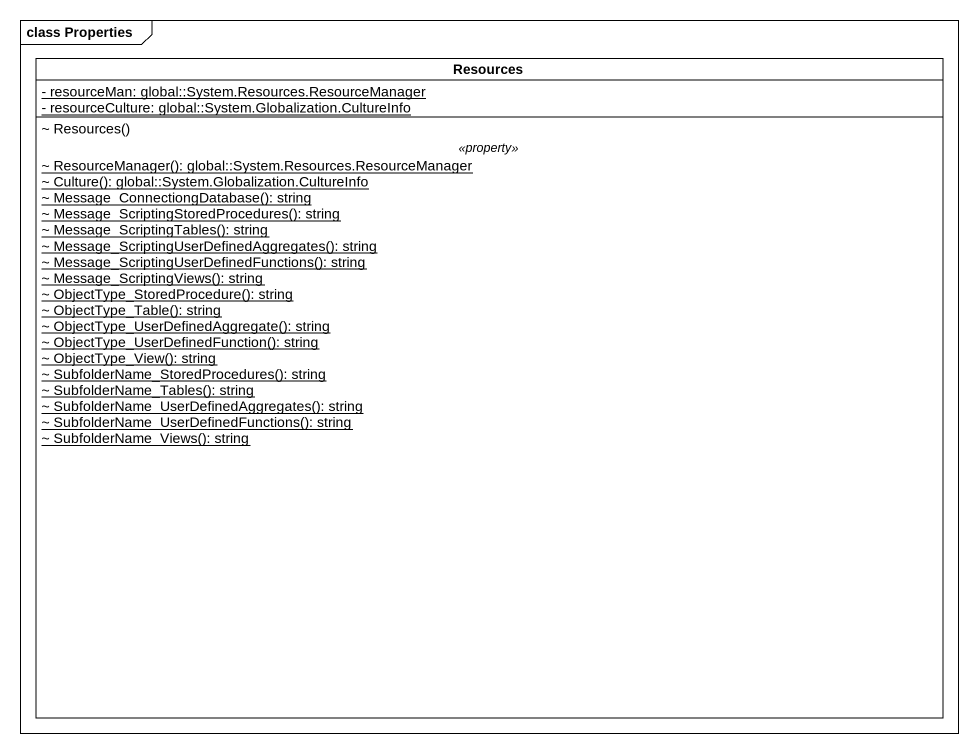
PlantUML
@startuml
mainframe class Properties
hide circle
hide empty members
skinparam classAttributeIconSize 0
class Resources {
  {static} - resourceMan: global::System.Resources.ResourceManager
  {static} - resourceCulture: global::System.Globalization.CultureInfo
  --
  ~ Resources()
  .. <<property>> ..
  {static} ~ ResourceManager(): global::System.Resources.ResourceManager
  {static} ~ Culture(): global::System.Globalization.CultureInfo
  {static} ~ Message_ConnectiongDatabase(): string
  {static} ~ Message_ScriptingStoredProcedures(): string
  {static} ~ Message_ScriptingTables(): string
  {static} ~ Message_ScriptingUserDefinedAggregates(): string
  {static} ~ Message_ScriptingUserDefinedFunctions(): string
  {static} ~ Message_ScriptingViews(): string
  {static} ~ ObjectType_StoredProcedure(): string
  {static} ~ ObjectType_Table(): string
  {static} ~ ObjectType_UserDefinedAggregate(): string
  {static} ~ ObjectType_UserDefinedFunction(): string
  {static} ~ ObjectType_View(): string
  {static} ~ SubfolderName_StoredProcedures(): string
  {static} ~ SubfolderName_Tables(): string
  {static} ~ SubfolderName_UserDefinedAggregates(): string
  {static} ~ SubfolderName_UserDefinedFunctions(): string
  {static} ~ SubfolderName_Views(): string
}
@enduml
